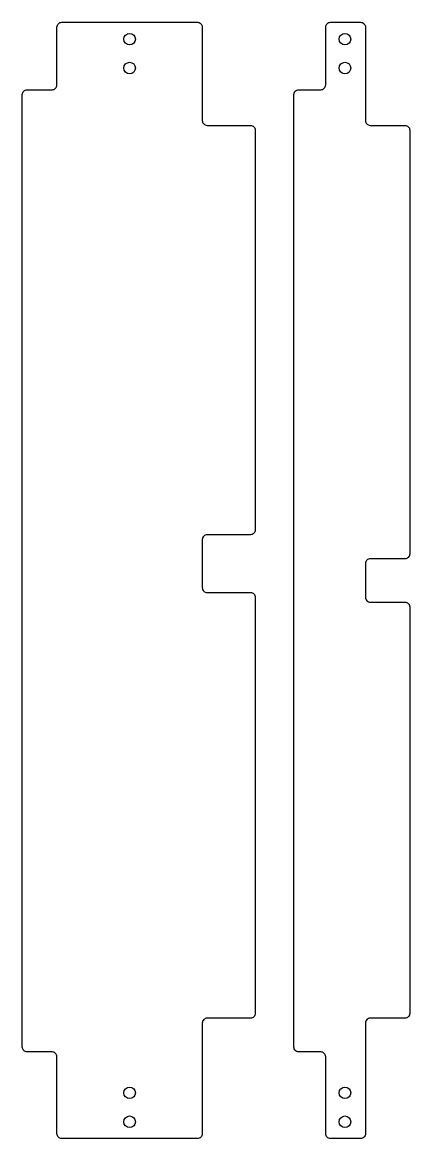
# Model space of a CAD drawing. Extents: x 3546 to 3949, y 2347 to 3506.
import ezdxf

# ---------------------------------------------------------------- set-up
doc = ezdxf.new("R2010")
doc.units = 0
doc.layers.get('0').update_dxf_attribs({"linetype": 'CONTINUOUS'})

msp = doc.modelspace()

# ---------------------------------------------------------------- linework, layer by layer
at = {"color": 7, "linetype": 'CONTINUOUS'}
for points in [[(3783.3, 3399.3, -0.414214), (3788.3, 3394.3), (3788.3, 2979.3, -0.414214), (3783.3, 2974.3), (3738.3, 2974.3, 0.414214), (3733.3, 2969.3), (3733.3, 2919.3, 0.414214), (3738.3, 2914.3), (3783.3, 2914.3, -0.414214), (3788.3, 2909.3), (3788.3, 2477.3, -0.414214), (3783.3, 2472.3), (3738.3, 2472.3, 0.414214), (3733.3, 2467.3), (3733.3, 2352.3, -0.414214), (3728.3, 2347.3), (3587.3, 2347.3, -0.414214), (3582.3, 2352.3), (3582.3, 2432.3, 0.414214), (3577.3, 2437.3), (3551.3, 2437.3, -0.414214), (3546.3, 2442.3), (3546.3, 3431.3, -0.414214), (3551.3, 3436.3), (3577.3, 3436.3, 0.414214), (3582.3, 3441.3), (3582.3, 3501.3, -0.414214), (3587.3, 3506.3), (3728.3, 3506.3, -0.414214), (3733.3, 3501.3), (3733.3, 3404.3, 0.414214), (3738.3, 3399.3)], [(3943.8, 3399.3, -0.414214), (3948.8, 3394.3), (3948.8, 2954.3, -0.414214), (3943.8, 2949.3), (3907.8, 2949.3, 0.414214), (3902.8, 2944.3), (3902.8, 2909.3, 0.414214), (3907.8, 2904.3), (3943.8, 2904.3, -0.414214), (3948.8, 2899.3), (3948.8, 2477.3, -0.414214), (3943.8, 2472.3), (3907.8, 2472.3, 0.414214), (3902.8, 2467.3), (3902.8, 2352.3, -0.414214), (3897.8, 2347.3), (3866.5, 2347.3, -0.414214), (3861.5, 2352.3), (3861.5, 2432.3, 0.414214), (3856.5, 2437.3), (3833.5, 2437.3, -0.414214), (3828.5, 2442.3), (3828.5, 3431.3, -0.414214), (3833.5, 3436.3), (3856.5, 3436.3, 0.414214), (3861.5, 3441.3), (3861.5, 3501.3, -0.414214), (3866.5, 3506.3), (3897.8, 3506.3, -0.414214), (3902.8, 3501.3), (3902.8, 3404.3, 0.414214), (3907.8, 3399.3)]]:
    msp.add_lwpolyline(points, format="xyb", close=True, dxfattribs=at)
for centre in [(3657.8, 3488.8), (3881.5, 3488.8), (3657.8, 3458.8), (3881.5, 3458.8), (3657.8, 2394.8), (3881.5, 2394.8), (3657.8, 2364.8), (3881.5, 2364.8)]:
    msp.add_circle(centre, 6, dxfattribs=at)

doc.saveas('drawing.dxf')
